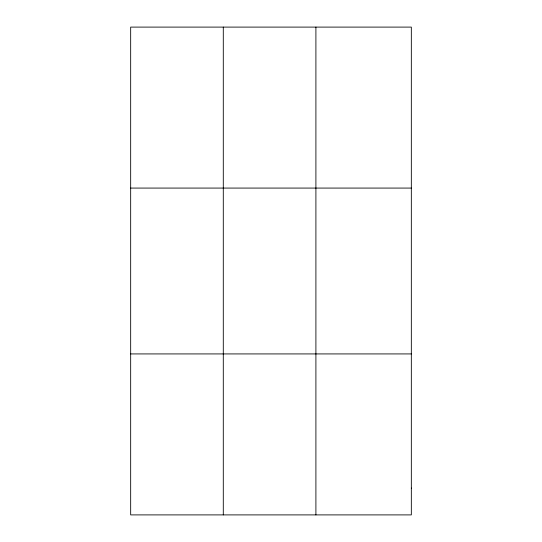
<?xml version="1.0" encoding="UTF-8"?>
<svg xmlns="http://www.w3.org/2000/svg" width="542" height="542" viewBox="0 0 542 542"><rect width="100%" height="100%" fill="white"/><g stroke="black" fill="none" stroke-linecap="round" stroke-linejoin="round"><path stroke-width="0.81" d="M223.29 27.1L223.29 514.9M315.905 27.1L315.905 514.9M130.669 188.074L411.331 188.074M130.669 353.926L411.331 353.926M411.331 488.071L411.331 514.9L130.669 514.9L130.669 27.1L411.331 27.1L411.331 488.071"/></g></svg>
